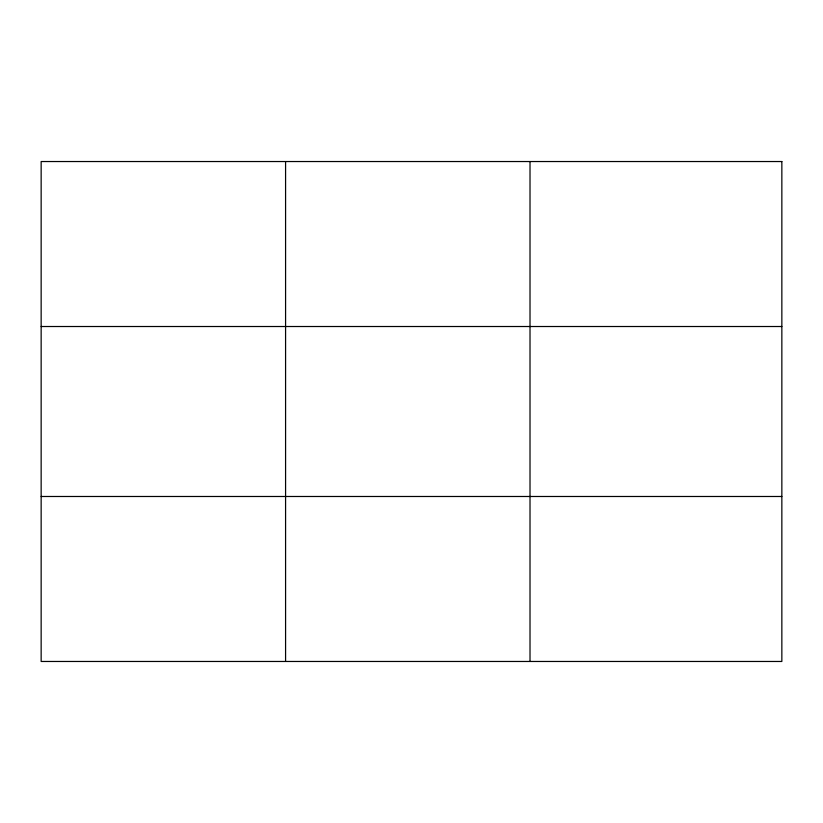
<?xml version="1.0" encoding="UTF-8"?>
<svg xmlns="http://www.w3.org/2000/svg" width="823" height="823" viewBox="0 0 823 823"><rect width="100%" height="100%" fill="white"/><g stroke="black" fill="none" stroke-linecap="round" stroke-linejoin="round"><path stroke-width="1.23" d="M285.581 661.466L285.581 161.534M530.012 661.466L530.012 161.534M41.15 326.515L781.85 326.515M41.15 496.485L781.85 496.485M781.85 161.534L781.85 661.466L41.15 661.466L41.15 161.534L781.85 161.534"/></g></svg>
